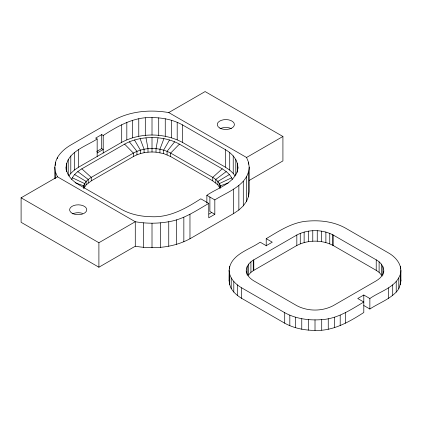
<?xml version="1.0" encoding="UTF-8"?>
<svg xmlns="http://www.w3.org/2000/svg" width="422" height="422" viewBox="0 0 422 422"><rect width="100%" height="100%" fill="white"/><g stroke="black" fill="none" stroke-linecap="round" stroke-linejoin="round"><path stroke-width="0.63" d="M54.823 178.749C55.008 171.627 53.768 163.973 57.471 157.485C60.599 152.305 65.252 148.322 70.395 145.231L114.056 120.027C130.63 111.06 150.385 109.414 168.747 112.569L246.548 157.485L248.532 162.254L249.196 167.149L249.196 191.641L248.532 196.531L246.548 201.305L243.294 205.836L238.857 210.019L233.624 213.558L189.969 238.762C173.389 247.73 153.64 249.376 135.277 246.221L98.901 267.221L21.1 222.304L21.1 197.807L57.471 176.807L135.277 221.729C146.328 223.686 157.691 223.686 168.747 221.729C183.554 219.382 196.061 210.731 208.763 203.415L208.763 217.799L214.824 214.302L214.824 199.912C227.527 191.752 248.199 185.247 249.196 167.149M66.122 169.739C64.93 152.416 85.851 146.524 97.16 138.98L97.16 156.472M83.319 188.143C83.424 183.275 87.338 179.651 91.273 177.372L133.352 153.075C144.72 146.925 159.3 146.925 170.667 153.075L212.751 177.372C216.475 179.582 220.342 182.932 220.627 187.563M97.16 138.98L95.646 138.105L101.707 134.602L103.221 135.478C117.865 126.03 133.959 116.836 152.01 117.559C162.475 117.675 173.094 119.684 182.315 124.806L225.348 149.652C232.807 153.772 239.802 161.953 237.375 171.015C232.849 184.303 217.161 188.006 206.864 195.317L206.864 203.061M229.12 270.349C229.304 278.13 235.334 284.148 241.674 287.846L284.708 312.686C295.917 318.868 309.078 320.63 321.717 319.633C337.415 318.805 350.735 309.785 363.801 302.015L357.74 298.518L363.801 295.015L363.801 312.512C349.152 321.96 333.063 331.159 315.012 330.431C304.547 330.32 293.923 328.305 284.708 323.189L241.674 298.343C237.528 295.843 233.735 292.678 231.219 288.49C228.08 282.951 229.378 276.405 229.12 270.349C230.296 254.419 249.407 249.798 260.158 242.181L266.219 245.678L272.28 242.181L266.219 238.678L266.219 245.899M229.12 280.846L229.383 278.91M363.801 305.517L369.862 309.015C378.545 303.276 388.878 299.673 396.226 292.077C401.148 287.329 400.678 280.488 400.373 274.221C402.799 265.153 395.81 256.972 388.346 252.852L345.317 228.007C334.103 221.824 320.942 220.062 308.308 221.065C292.604 221.893 279.285 230.908 266.219 238.678M400.373 284.718L400.9 280.846L400.9 270.349M232.422 179.461C230.607 174.719 226.377 171.432 222.199 168.826L179.403 144.124C172.851 140.463 165.477 138.564 158.044 137.809L156.024 148.665L156.024 152.163L163.662 153.597L170.667 156.573L212.751 180.869L217.905 184.915L219.92 188.196M383.661 272.992C384.7 267.384 380.939 262.4 376.224 259.852L333.195 235.007C322.065 229.188 307.954 229.188 296.83 235.007L253.796 259.852C249.08 262.4 245.319 267.384 246.364 272.992M383.661 271.641C382.902 275.751 379.673 278.789 376.224 280.846L333.195 305.692C322.065 311.51 307.954 311.51 296.83 305.692L253.796 280.846C250.346 278.789 247.118 275.751 246.364 271.641M163.926 138.627L159.938 149.209L159.938 152.706M71.603 179.461C73.412 174.719 77.643 171.432 81.826 168.826L124.617 144.124C134.739 138.516 146.624 136.902 158.044 137.809M84.105 188.196L86.114 184.915L91.273 180.869L133.352 156.573C140.199 152.711 148.264 151.53 156.024 152.163M363.801 295.015L369.862 298.518C380.159 291.206 395.852 287.503 400.373 274.221M169.517 139.962L163.662 150.1L163.662 153.597M248.062 275.545L250.916 272.332L253.796 270.349L296.83 245.504C307.954 239.685 322.065 239.685 333.195 245.504L376.224 270.349L379.109 272.332L382.269 276.03M68.955 175.974L70.79 173.41L74.309 170.098L78.671 167.149L121.705 142.304C140.241 132.587 163.783 132.587 182.315 142.304L225.348 167.149L229.716 170.098L233.229 173.41L235.07 175.974M174.676 141.787L167.096 151.313L167.096 154.811M179.403 144.124L170.667 153.075L170.667 156.573M222.199 168.826L212.751 177.372L212.751 180.869M226.239 171.559L215.806 179.434L215.806 182.932M229.399 174.539L217.905 181.418L217.905 184.915M249.391 180.336L282.919 160.909L282.919 136.485L205.118 91.569L168.747 112.569M96.749 151.466L101.707 148.602L103.221 149.478L97.16 152.975M21.1 197.807L98.901 242.729L135.277 221.729L135.277 246.221M246.548 157.485L282.919 136.485M208.948 214.091L211.702 212.498M231.715 177.762L219.451 183.565L219.451 187.062M228.276 182.937L220.389 185.828L220.389 188.159M75.142 182.715L83.635 185.828L83.635 188.159M72.31 177.762L84.574 183.565L84.574 187.062M206.864 195.317L214.824 199.912M208.763 203.415L200.803 198.815C186.155 208.262 170.061 217.462 152.01 216.734C141.544 216.623 130.925 214.608 121.705 209.486L78.671 184.641C72.331 180.943 66.307 174.93 66.122 167.149M214.824 214.302L209.892 211.454L209.892 197.063M74.625 174.539L86.114 181.418L86.114 184.915M77.785 171.559L88.219 179.434L88.219 182.932M81.826 168.826L91.273 177.372L91.273 180.869M124.617 144.124L133.352 153.075L133.352 156.573M129.348 141.787L136.928 151.313L136.928 154.811M134.507 139.962L140.362 150.1L140.362 153.597M54.823 167.149L55.488 172.039L57.471 176.807M140.093 138.627L144.081 149.209L144.081 152.706M145.98 137.809L147.995 148.665L147.995 152.163M400.726 279.554L400.9 280.846M400.373 266.477L400.373 269.104M398.801 277.993L398.801 288.49M396.226 281.579L396.226 292.077M392.713 284.892L392.713 295.389M388.346 287.846L388.346 298.343M382.881 266.504L382.881 275.033M381.346 264.072L381.346 274.569M379.109 261.835L379.109 272.332M376.224 259.852L376.224 270.349M369.862 298.518L369.862 309.015M345.317 312.686L345.317 323.189M340.201 315.208L340.201 325.71M334.467 317.238L334.467 327.736M333.195 235.007L333.195 245.504M332.536 234.685L332.536 245.182M329.761 233.34L329.761 243.842M328.253 318.726L328.253 329.223M325.879 232.047L325.879 242.544M321.664 231.161L321.664 241.664M321.717 319.633L321.717 330.131M317.254 230.713L317.254 241.21M315.012 319.934L315.012 330.431M312.771 230.713L312.771 241.21M308.355 231.161L308.355 241.664M308.308 319.633L308.308 330.131M304.141 232.047L304.141 242.544M301.767 318.726L301.767 329.223M300.264 233.34L300.264 243.842M296.83 235.007L296.83 245.504M295.553 317.238L295.553 327.736M289.819 315.208L289.819 325.71M284.708 312.686L284.708 323.189M253.796 259.852L253.796 270.349M253.242 260.232L253.242 270.729M250.916 261.835L250.916 272.332M248.674 264.072L248.674 274.569M248.532 162.254L248.532 164.19M248.532 172.039L248.532 196.531M247.139 266.504L247.139 275.033M246.548 176.807L246.548 201.305M243.294 181.344L243.294 205.836M241.674 287.846L241.674 298.343M238.857 185.527L238.857 210.019M237.902 167.149L237.902 168.441M237.375 163.277L237.375 172.35M237.306 284.892L237.306 295.389M235.803 159.5L235.803 175.051M233.793 281.579L233.793 292.077M233.624 189.061L233.624 213.558M233.229 155.913L233.229 173.41M231.219 277.993L231.219 288.49M229.716 152.606L229.716 170.098M229.647 266.477L229.647 269.104M229.647 274.221L229.647 284.718M225.348 149.652L225.348 167.149M189.969 214.265L189.969 238.762M183.844 217.288L183.844 241.78M182.315 124.806L182.315 142.304M177.203 122.285L177.203 139.782M176.596 219.851L176.596 244.343M171.469 120.254L171.469 137.751M168.747 221.729L168.747 246.221M165.255 118.772L165.255 136.269M160.481 222.874L160.481 247.366M158.714 117.865L158.714 135.362M152.01 117.559L152.01 135.056M152.01 137.54L152.01 151.983M152.01 223.259L152.01 247.751M145.305 117.865L145.305 135.362M143.538 222.874L143.538 247.366M138.769 118.772L138.769 136.269M132.555 120.254L132.555 137.751M126.822 122.285L126.822 139.782M121.705 124.806L121.705 142.304M103.221 135.478L103.221 152.975M101.707 134.602L101.707 148.602M98.901 242.729L98.901 267.221M78.671 149.652L78.671 167.149M74.309 152.606L74.309 170.098M70.79 155.913L70.79 173.41M68.216 159.5L68.216 175.051M66.65 163.277L66.65 171.701M57.471 157.485L57.471 158.772M55.488 162.254L55.488 165.477M55.488 172.039L55.488 178.485M220.295 128.62A8.572 4.948 0 0 1 231.319 128.594M72.679 213.854A8.572 4.948 0 0 1 82.475 213.358M72.125 213.268A8.572 4.948 0 0 0 86.468 211.047A8.572 4.948 0 0 0 75.971 204.987A8.572 4.948 0 0 0 72.125 213.268M219.799 128.04A8.572 4.948 0 0 0 234.12 125.788A8.572 4.948 0 0 0 223.581 119.753A8.572 4.948 0 0 0 219.799 128.04"/></g></svg>
